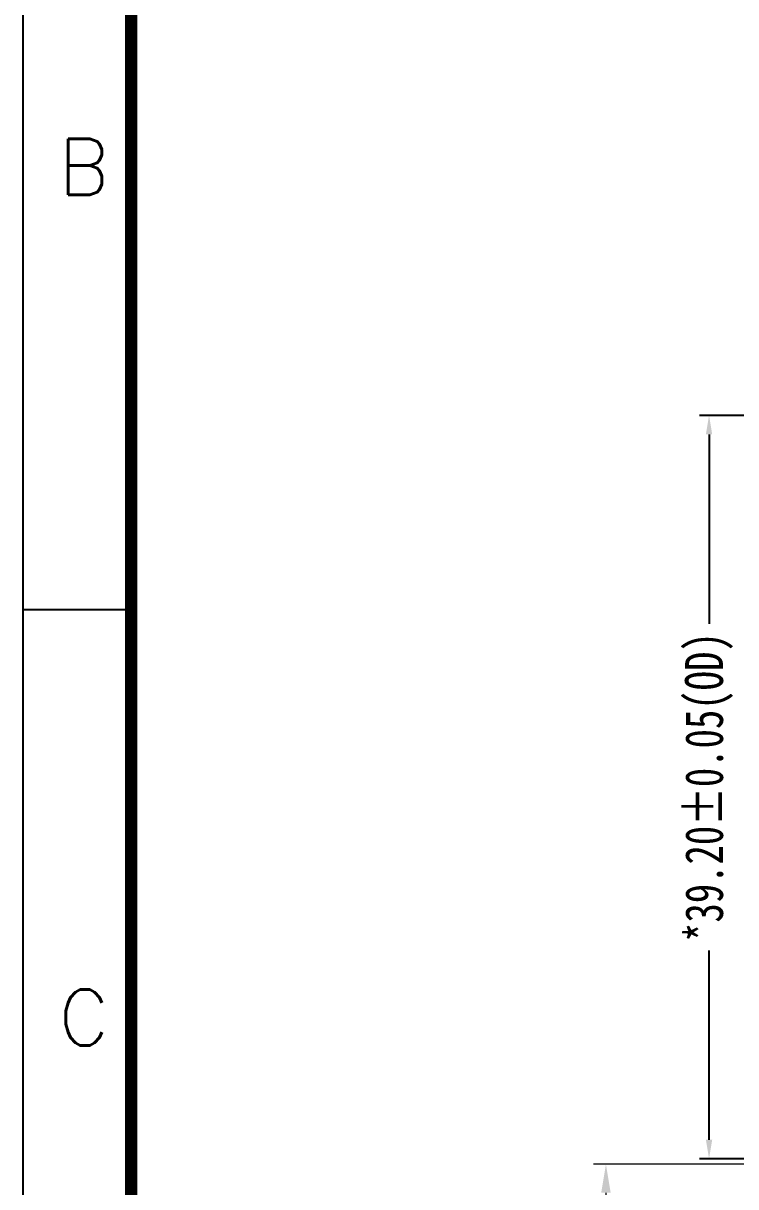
# Model space of a CAD drawing. Header units: millimetres. Extents: x -2596 to -724, y -1791 to -1070.
# Drawn here: x -1674.2 to -1636.6, y -1614 to -1552.7 of the extents above; entities that cross this region are included whole.
import ezdxf

# ---------------------------------------------------------------- set-up
doc = ezdxf.new("R2010")
doc.units = ezdxf.units.MM
doc.layers.add('dim', color=3, linetype='Continuous')
doc.layers.add('标注', color=3, linetype='Continuous', lineweight=15)
doc.styles.add('ROMANC', font='romanc.shx', dxfattribs={"bigfont": 'gbcbig.shx'})
doc.styles.get("Standard").update_dxf_attribs({"font": 'txt.shx'})
doc.styles.add('宋', font='', dxfattribs={"height": 2})
doc.styles.add('宋体', font='', dxfattribs={"width": 0.75})
doc.styles.get('宋').set_extended_font_data('SimSun')
doc.styles.get('宋体').set_extended_font_data('SimSun')
doc.dimstyles.new('RG', dxfattribs={"dimtxt": 2, "dimasz": 1, "dimexe": 0.5, "dimexo": 0.3, "dimgap": 0.3, "dimtad": 0, "dimzin": 1, "dimdsep": 46, "dimtxsty": '宋体', "dimcen": 2.5, "dimclrd": 256, "dimclre": 256, "dimclrt": 256, "dimadec": 0, "dimazin": 2, "dimtfac": 1, "dimtmove": 0, "dimatfit": 3, "dimfxl": 1, "dimarcsym": 0})
doc.dimstyles.new('YanXiu', dxfattribs={"dimtxt": 2.5, "dimasz": 2.2, "dimexe": 0.66, "dimexo": 0.66, "dimgap": 0.66, "dimtad": 0, "dimdsep": 46, "dimtxsty": 'ROMANC', "dimcen": 0, "dimclrd": 256, "dimclre": 131, "dimclrt": 42, "dimazin": 2, "dimtfac": 1, "dimtofl": 0, "dimtmove": 0, "dimatfit": 3, "dimfxl": 1, "dimlwd": 5, "dimlwe": 5, "dimarcsym": 0})

# ---------------------------------------------------------------- blocks, each defined once
blk = doc.blocks.new('*D120')
at = {"layer": 'Defpoints', "color": 0}
for p in [(-1616.765, -1612.837), (-1643.494, -1685.807), (-1601.567, -1685.807)]:
    blk.add_point(p, dxfattribs=at)
at = {"layer": '标注', "lineweight": 5}
for p, q in [((-1617.425, -1612.837), (-1644.154, -1612.837)), ((-1643.494, -1614.337), (-1643.494, -1623.649)), ((-1643.494, -1684.307), (-1643.494, -1638.913)), ((-1602.227, -1685.807), (-1644.154, -1685.807))]:
    blk.add_line(p, q, dxfattribs=at)
at = {"layer": '标注'}
for points in [[(-1643.744, -1614.337), (-1643.244, -1614.337), (-1643.494, -1612.837)], [(-1643.744, -1684.307), (-1643.244, -1684.307), (-1643.494, -1685.807)]]:
    blk.add_solid(points, dxfattribs=at)
at = {"layer": '标注', "insert": (-1643.494, -1631.281), "char_height": 2, "attachment_point": 5, "rotation": 90, "style": '宋'}
blk.add_mtext('72.97±0.5', dxfattribs=at)
blk = doc.blocks.new('*D620')
at = {"layer": 'Defpoints', "color": 0}
for p in [(-1615.021, -1573.347), (-1638.056, -1612.547), (-1614.645, -1612.547)]:
    blk.add_point(p, dxfattribs=at)
at = {"layer": 'dim', "lineweight": -2}
for p, q in [((-1615.321, -1573.347), (-1638.556, -1573.347)), ((-1638.056, -1574.347), (-1638.056, -1584.338)), ((-1638.056, -1611.547), (-1638.056, -1601.556)), ((-1614.945, -1612.547), (-1638.556, -1612.547))]:
    blk.add_line(p, q, dxfattribs=at)
at = {"layer": 'dim'}
for points in [[(-1638.223, -1574.347), (-1637.89, -1574.347), (-1638.056, -1573.347)], [(-1638.223, -1611.547), (-1637.89, -1611.547), (-1638.056, -1612.547)]]:
    blk.add_solid(points, dxfattribs=at)
at = {"layer": 'dim', "insert": (-1638.056, -1592.947), "char_height": 2, "attachment_point": 5, "rotation": 90, "style": '宋体'}
blk.add_mtext('*39.20±0.05(OD)', dxfattribs=at)

msp = doc.modelspace()

# ---------------------------------------------------------------- linework, layer by layer
msp.add_line((-1668.534, -1583.59), (-1674.22, -1583.59))
msp.add_lwpolyline([(-1674.22, -1493.856), (-1295.142, -1493.856), (-1295.142, -1762.705), (-1674.22, -1762.705), (-1674.22, -1493.856)])
at = {"color": 7, "linetype": 'Continuous', "const_width": 0.652}
msp.add_lwpolyline([(-1668.534, -1758.672), (-1300.829, -1758.672), (-1300.829, -1497.888), (-1668.534, -1497.888)], close=True, dxfattribs=at)

# ---------------------------------------------------------------- texts
at = {"char_height": 2.957, "width": 11.77347, "attachment_point": 1}
for s, insert in [('B', (-1672.359, -1558.756)), ('C', (-1672.359, -1603.624))]:
    msp.add_mtext(s, dxfattribs=dict(at, insert=insert))

# ---------------------------------------------------------------- dimensions: what is measured, and where the dimension line sits
at = {"layer": 'dim'}
dim = msp.add_linear_dim(base=(-1638.056, -1612.547), p1=(-1615.021, -1573.347), p2=(-1614.645, -1612.547), angle=90, text='*<>(OD)', dimstyle='RG', override={"dimtol": 1, "dimtp": 0.05, "dimtm": 0.05, "dimfxl": 0.2}, dxfattribs=at)
dim.commit()
dim.dimension.update_dxf_attribs({"geometry": '*D620', "text_midpoint": (-1638.056, -1592.947)})
at = {"layer": '标注'}
dim = msp.add_linear_dim(base=(-1643.494, -1685.807), p1=(-1616.765, -1612.837), p2=(-1601.567, -1685.807), angle=90, dimstyle='YanXiu', override={"dimasz": 1.5, "dimtxsty": '宋', "dimclre": 256, "dimclrt": 256, "dimtol": 1, "dimtp": 0.5, "dimtm": 0.5}, dxfattribs=at)
dim.commit()
dim.dimension.update_dxf_attribs({"geometry": '*D120', "text_midpoint": (-1643.494, -1631.281), "dimtype": 160})

doc.saveas('drawing.dxf')
